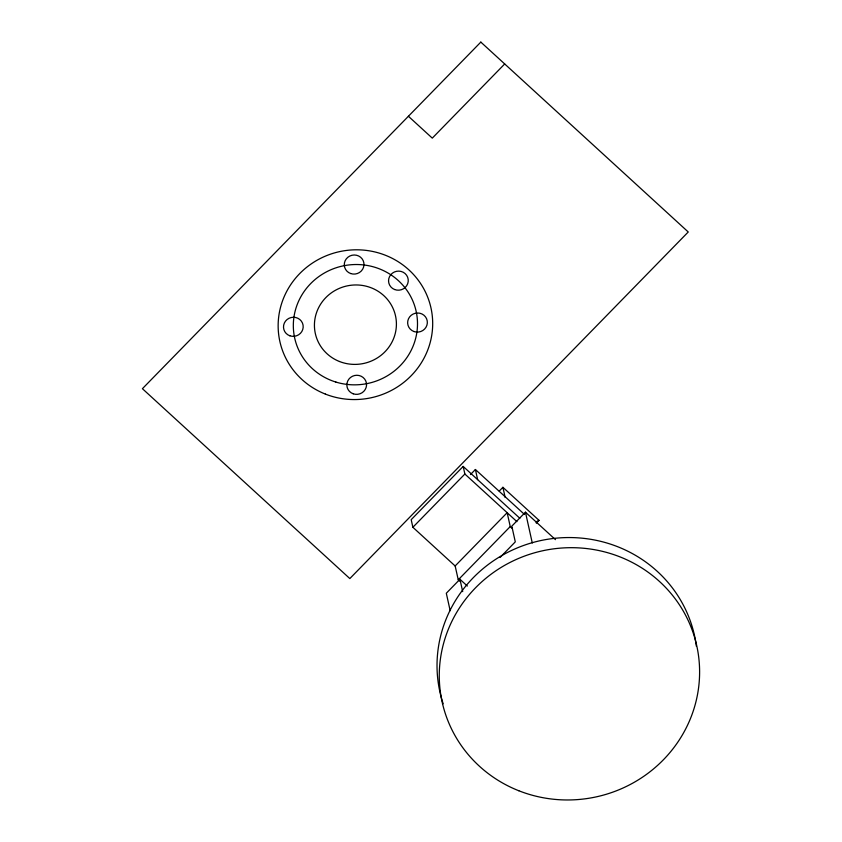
<?xml version="1.0" encoding="UTF-8"?>
<svg xmlns="http://www.w3.org/2000/svg" width="842" height="842" viewBox="0 0 842 842"><rect width="100%" height="100%" fill="white"/><g stroke="black" fill="none" stroke-linecap="round" stroke-linejoin="round"><path stroke-width="1.26" d="M504.705 63.96L432.283 138.13L408.402 116.27M519.83 518.262L463.184 466.426L411.191 519.672L412.875 527.281L455.522 566.319M412.875 527.281L464.868 474.025L463.184 466.426M470.446 474.583L475.393 469.51L524.534 514.483M499.264 491.044L502.916 487.308L539.048 520.377L536.312 523.187M458.248 579.822L510.241 526.576L507.158 512.704L455.164 565.95L458.248 579.822L459.616 581.085M467.342 586.032L459.953 579.264L446.302 593.242L450.175 610.682M555.446 539.638L525.45 512.178L511.81 526.155L515.293 541.869L500.095 557.436M535.796 521.945L539.048 520.377M464.868 474.025L516.904 521.619M510.241 526.576L512.304 528.471M525.45 512.178L532.281 542.974M502.916 487.308L505.158 497.443M475.393 469.51L477.646 479.645M459.953 579.264L462.69 591.61M443.166 703.765A130.384 125.942 -12.5 0 1 539.248 540.901A130.384 125.942 -12.5 0 1 696.366 646.235M480.824 42.1L142.414 388.688L349.83 578.57L688.251 231.982L480.824 42.1M335.895 382.068A62.192 60.066 -12.5 0 0 416.222 311.645A62.192 60.066 -12.5 0 0 314.14 280.323A62.192 60.066 -12.5 0 0 335.895 382.068M325.37 394.088A77.39 74.749 -12.5 0 0 432.093 314.319A77.39 74.749 -12.5 0 0 308.793 265.64A77.39 74.749 -12.5 0 0 325.37 394.088M339.473 361.502A41.069 39.669 -12.5 0 0 396.098 319.181A41.069 39.669 -12.5 0 0 330.674 293.353A41.069 39.669 -12.5 0 0 339.473 361.502M394.572 289.511A9.872 9.536 -12.5 0 0 408.181 279.333A9.872 9.536 -12.5 0 0 392.456 273.124A9.872 9.536 -12.5 0 0 394.572 289.511M353.23 393.803A9.872 9.536 -12.5 0 0 366.428 383.121A9.872 9.536 -12.5 0 0 350.451 377.521A9.872 9.536 -12.5 0 0 353.23 393.803M414.022 331.538A9.872 9.536 -12.5 0 0 427.22 320.855A9.872 9.536 -12.5 0 0 411.243 315.255A9.872 9.536 -12.5 0 0 414.022 331.538M350.661 273.534A9.872 9.536 -12.5 0 0 363.86 262.851A9.872 9.536 -12.5 0 0 347.883 257.252A9.872 9.536 -12.5 0 0 350.661 273.534M289.869 335.79A9.872 9.536 -12.5 0 0 303.067 325.117A9.872 9.536 -12.5 0 0 287.09 319.518A9.872 9.536 -12.5 0 0 289.869 335.79M518.819 790.754A130.384 125.942 -12.5 0 0 698.607 656.371A130.384 125.942 -12.5 0 0 490.886 574.36A130.384 125.942 -12.5 0 0 518.819 790.754"/></g></svg>
